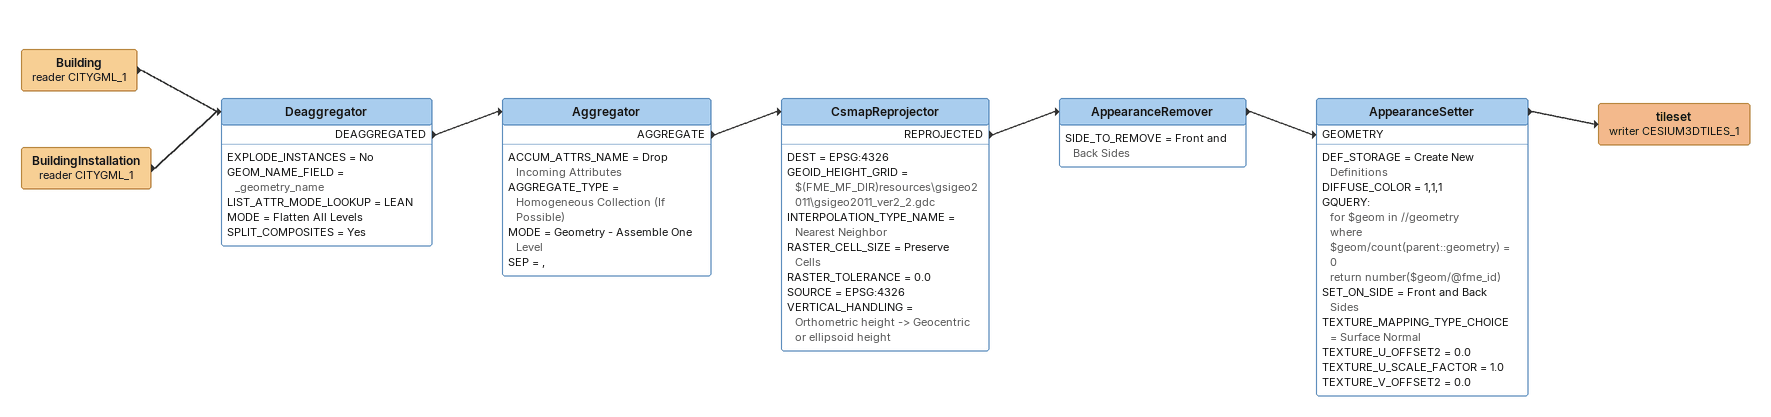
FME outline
BuildingInstallation (reader CITYGML_1)
    -> Deaggregator
Building (reader CITYGML_1)
    -> Deaggregator
Deaggregator
    EXPLODE_INSTANCES = No
    GEOM_NAME_FIELD = _geometry_name
    LIST_ATTR_MODE_LOOKUP = LEAN
    MODE = Flatten All Levels
    SPLIT_COMPOSITES = Yes
    DEAGGREGATED -> Aggregator
Aggregator
    ACCUM_ATTRS_NAME = Drop Incoming Attributes
    AGGREGATE_TYPE = Homogeneous Collection (If Possible)
    MODE = Geometry - Assemble One Level
    SEP = ,
    AGGREGATE -> CsmapReprojector
CsmapReprojector
    DEST = EPSG:4326
    GEOID_HEIGHT_GRID = $(FME_MF_DIR)resources\gsigeo2011\gsigeo2011_ver2_2.gdc
    INTERPOLATION_TYPE_NAME = Nearest Neighbor
    RASTER_CELL_SIZE = Preserve Cells
    RASTER_TOLERANCE = 0.0
    SOURCE = EPSG:4326
    VERTICAL_HANDLING = Orthometric height -> Geocentric or ellipsoid height
    REPROJECTED -> AppearanceRemover
AppearanceRemover
    SIDE_TO_REMOVE = Front and Back Sides
    -> AppearanceSetter [GEOMETRY]
AppearanceSetter
    DEF_STORAGE = Create New Definitions
    DIFFUSE_COLOR = 1,1,1
    GQUERY:
      for $geom in //geometry
      where $geom/count(parent::geometry) = 0
      return number($geom/@fme_id)
    SET_ON_SIDE = Front and Back Sides
    TEXTURE_MAPPING_TYPE_CHOICE = Surface Normal
    TEXTURE_U_OFFSET2 = 0.0
    TEXTURE_U_SCALE_FACTOR = 1.0
    TEXTURE_V_OFFSET2 = 0.0
    -> tileset (writer CESIUM3DTILES_1)
tileset (writer CESIUM3DTILES_1)
